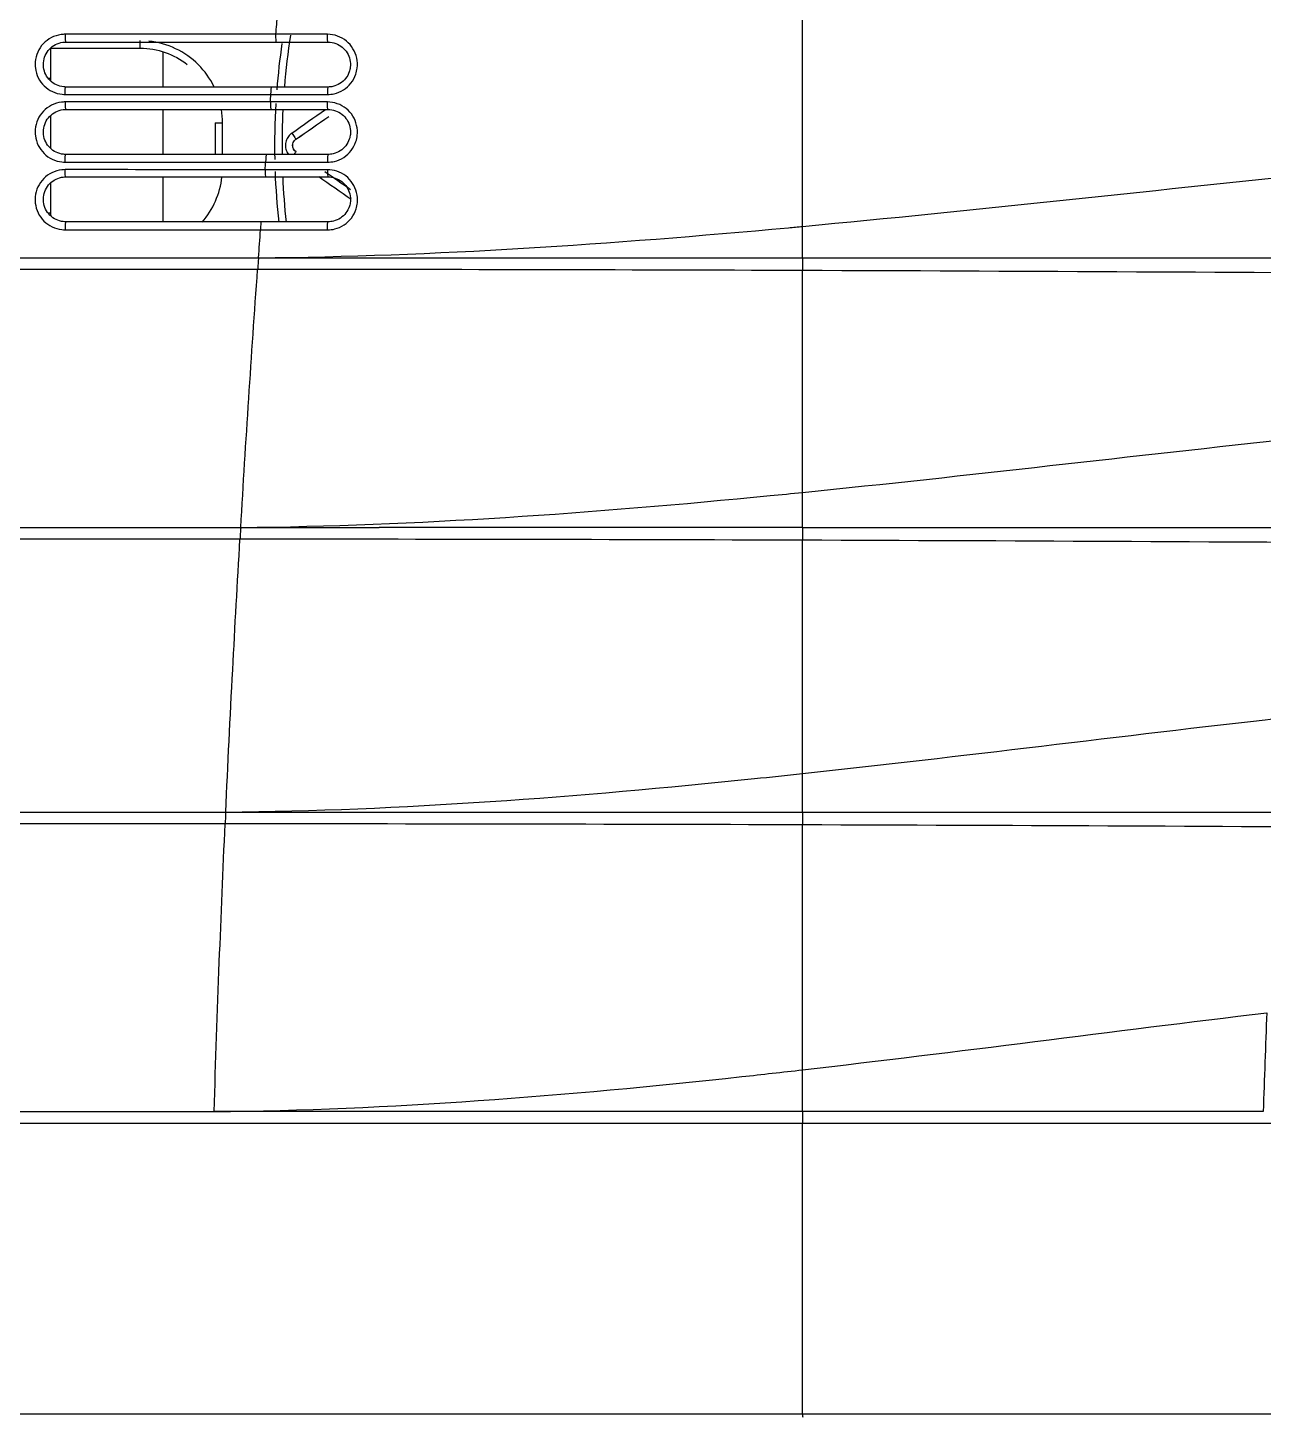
# Model space of a CAD drawing. Header units: inches. Extents: x 4000 to 56200, y 2703 to 36422.
# Drawn here: x 15900.7 to 15981.5, y 17862.1 to 17953 of the extents above; entities that cross this region are included whole.
import ezdxf

# ---------------------------------------------------------------- set-up
doc = ezdxf.new("R2010")
doc.units = ezdxf.units.IN
doc.header["$LTSCALE"] = 30
doc.header["$MEASUREMENT"] = 0
doc.layers.add('06-LIGHT', color=4, linetype='Continuous')

# ---------------------------------------------------------------- blocks, each defined once
blk = doc.blocks.new('1370')
at = {"color": 8}
for p, q in [((15902.208, 17951.637), (15902.208, 17949.496)), ((15909.552, 17951.387), (15909.552, 17949.094)), ((15902.066, 17949.679), (15902.208, 17949.679)), ((15902.208, 17947.214), (15902.208, 17945.092)), ((15909.552, 17947.625), (15909.552, 17944.687)), ((15918.248, 17945.674), (15918.247, 17945.674)), ((15918.247, 17944.872), (15918.248, 17944.872)), ((15902.208, 17942.81), (15902.208, 17940.687)), ((15909.552, 17943.219), (15909.552, 17940.281)), ((15902.065, 17940.866), (15902.208, 17940.866))]:
    blk.add_line(p, q, dxfattribs=at)
at = {"color": 8, "extrusion": (-1.34547e-29, 5.49329e-14, -1)}
blk.add_ellipse((15908.083, 17952.127), major_axis=(0, 0.49), ratio=0.0349, start_param=3.141593, end_param=4.713595, dxfattribs=at)
at = {"color": 8, "extrusion": (0, 0, -1)}
for centre, major_axis, ratio, start_param, end_param in [((15919.363, 17945.273), (-69.488, -48.947), 0.017143, 1.563014, 1.594553), ((15919.644, 17944.872), (-69.489, -48.457), 0.017199, 1.562687, 1.59367), ((15920.194, 17945.273), (-68.787, -47.968), 0.017199, 1.554496, 1.585784), ((15913.469, 17946.742), (-0.49, 0), 0.00112, 0, 1.53589), ((15917.966, 17946.075), (0.28, -0.402), 0.038088, 4.71878, 6.25314), ((15917.966, 17944.471), (-0.28, -0.402), 0.038088, 3.171638, 4.101454), ((15919.643, 17945.674), (69.489, -48.457), 0.017199, 1.527422, 1.551665), ((15920.194, 17945.273), (68.787, -47.968), 0.017199, 1.535103, 1.559588), ((15919.363, 17945.273), (69.488, -48.947), 0.017143, 1.522775, 1.553151)]:
    blk.add_ellipse(centre, major_axis=major_axis, ratio=ratio, start_param=start_param, end_param=end_param, dxfattribs=at)
at = {"color": 8}
for points in [[(15916.94, 17952.541), (15916.975, 17952.971), (15917.011, 17953.401), (15917.048, 17953.832)], [(15903.163, 17952.541), (15903.162, 17952.278), (15903.186, 17952.032), (15903.212, 17952.032)], [(15916.982, 17952.032), (15916.959, 17952.032), (15916.939, 17952.278), (15916.94, 17952.541)], [(15917.517, 17949.096), (15917.61, 17950.23), (15917.744, 17951.36), (15917.918, 17952.484)], [(15920.348, 17952.032), (15920.327, 17952.032), (15920.308, 17952.278), (15920.308, 17952.54)], [(15902.233, 17951.638), (15904.183, 17951.638), (15906.133, 17951.638), (15908.083, 17951.638)], [(15903.212, 17952.032), (15907.799, 17952.032), (15912.389, 17952.032), (15916.982, 17952.032)], [(15908.083, 17951.638), (15909.194, 17951.638), (15910.285, 17951.246), (15911.143, 17950.563)], [(15916.982, 17952.032), (15918.104, 17952.032), (15919.226, 17952.032), (15920.348, 17952.032)], [(15917.336, 17951.941), (15917.19, 17950.935), (15917.077, 17949.924), (15916.998, 17948.911)], [(15903.163, 17948.608), (15903.164, 17948.863), (15903.187, 17949.094), (15903.212, 17949.094)], [(15916.66, 17949.094), (15912.175, 17949.094), (15907.692, 17949.094), (15903.212, 17949.094)], [(15916.619, 17948.607), (15916.619, 17948.863), (15916.639, 17949.094), (15916.66, 17949.094)], [(15920.348, 17949.094), (15919.119, 17949.094), (15917.889, 17949.094), (15916.66, 17949.094)], [(15920.348, 17949.094), (15920.328, 17949.094), (15920.31, 17948.862), (15920.31, 17948.606)], [(15903.163, 17948.116), (15903.163, 17947.859), (15903.186, 17947.625), (15903.212, 17947.625)], [(15916.579, 17948.115), (15916.592, 17948.279), (15916.605, 17948.443), (15916.619, 17948.607)], [(15916.579, 17948.115), (15916.579, 17947.859), (15916.599, 17947.625), (15916.621, 17947.625)], [(15916.937, 17948.026), (15916.865, 17946.801), (15916.841, 17945.573), (15916.865, 17944.346)], [(15920.348, 17947.625), (15920.328, 17947.625), (15920.31, 17947.858), (15920.31, 17948.114)], [(15903.212, 17947.625), (15907.679, 17947.625), (15912.149, 17947.625), (15916.621, 17947.625)], [(15913.452, 17946.742), (15913.452, 17947.04), (15913.426, 17947.337), (15913.376, 17947.629)], [(15916.621, 17947.625), (15917.863, 17947.625), (15919.106, 17947.625), (15920.348, 17947.625)], [(15917.366, 17944.687), (15917.353, 17945.669), (15917.372, 17946.651), (15917.421, 17947.632)], [(15903.164, 17944.182), (15903.163, 17944.444), (15903.186, 17944.688), (15903.212, 17944.688)], [(15916.313, 17944.688), (15911.944, 17944.688), (15907.576, 17944.688), (15903.212, 17944.688)], [(15916.234, 17943.69), (15916.247, 17943.854), (15916.259, 17944.018), (15916.272, 17944.181)], [(15916.313, 17944.688), (15916.291, 17944.688), (15916.271, 17944.443), (15916.272, 17944.181)], [(15920.348, 17944.688), (15919.003, 17944.688), (15917.658, 17944.688), (15916.313, 17944.688)], [(15920.348, 17944.688), (15920.329, 17944.688), (15920.311, 17944.442), (15920.312, 17944.18)], [(15903.212, 17943.219), (15903.187, 17943.219), (15903.165, 17943.44), (15903.164, 17943.691)], [(15916.234, 17943.69), (15916.235, 17943.44), (15916.254, 17943.219), (15916.276, 17943.219)], [(15916.887, 17943.565), (15916.928, 17942.462), (15917.007, 17941.361), (15917.126, 17940.264)], [(15920.312, 17943.688), (15920.313, 17943.439), (15920.33, 17943.219), (15920.348, 17943.219)], [(15951.366, 17939.984), (15962.582, 17941.028), (15973.759, 17942.303), (15984.95, 17943.421)], [(15903.212, 17943.219), (15907.564, 17943.219), (15911.919, 17943.219), (15916.276, 17943.219)], [(15912.119, 17940.258), (15912.834, 17941.079), (15913.294, 17942.12), (15913.418, 17943.211)], [(15916.276, 17943.219), (15917.633, 17943.219), (15918.99, 17943.219), (15920.348, 17943.219)], [(15917.629, 17940.265), (15917.524, 17941.246), (15917.45, 17942.231), (15917.407, 17943.217)], [(15903.212, 17940.281), (15903.186, 17940.281), (15903.162, 17940.024), (15903.164, 17939.757)], [(15915.981, 17940.281), (15911.722, 17940.281), (15907.466, 17940.281), (15903.212, 17940.281)], [(15915.807, 17937.928), (15915.851, 17938.537), (15915.895, 17939.146), (15915.94, 17939.756)], [(15915.981, 17940.281), (15915.959, 17940.281), (15915.938, 17940.023), (15915.94, 17939.756)], [(15920.348, 17940.281), (15918.892, 17940.281), (15917.436, 17940.281), (15915.981, 17940.281)], [(15920.315, 17939.754), (15920.313, 17940.022), (15920.33, 17940.281), (15920.348, 17940.281)], [(15951.365, 17937.929), (15951.366, 17938.629), (15951.366, 17939.32), (15951.366, 17940.001)], [(15915.806, 17937.928), (15927.645, 17937.929), (15939.501, 17937.929), (15951.365, 17937.929)], [(15915.806, 17937.928), (15915.807, 17937.928), (15915.807, 17937.928), (15915.807, 17937.928)], [(15951.365, 17937.929), (15956.549, 17937.929), (15961.735, 17937.929), (15966.922, 17937.929)], [(15966.922, 17937.929), (15972.748, 17937.929), (15978.575, 17937.929), (15984.402, 17937.929)], [(15914.645, 17920.302), (15914.975, 17925.906), (15915.343, 17931.54), (15915.747, 17937.165)], [(15951.365, 17937.097), (15939.481, 17937.139), (15927.604, 17937.164), (15915.747, 17937.165)], [(15951.366, 17922.596), (15962.157, 17923.682), (15972.909, 17924.984), (15983.676, 17926.134)], [(15951.365, 17920.302), (15951.366, 17921.077), (15951.366, 17921.841), (15951.366, 17922.596)], [(15914.644, 17920.302), (15917.659, 17920.302), (15920.676, 17920.302), (15923.694, 17920.302)], [(15914.644, 17920.302), (15914.644, 17920.302), (15914.644, 17920.302), (15914.645, 17920.302)], [(15951.365, 17920.302), (15942.136, 17920.302), (15932.912, 17920.302), (15923.694, 17920.302)], [(15951.365, 17920.302), (15956.663, 17920.302), (15961.961, 17920.302), (15967.262, 17920.302)], [(15967.262, 17920.302), (15972.606, 17920.302), (15977.953, 17920.302), (15983.299, 17920.302)], [(15951.365, 17919.465), (15939.097, 17919.506), (15926.835, 17919.53), (15914.594, 17919.532)], [(15951.367, 17904.218), (15961.791, 17905.341), (15972.177, 17906.669), (15982.579, 17907.846)], [(15951.366, 17901.697), (15951.366, 17902.547), (15951.366, 17903.388), (15951.366, 17904.218)], [(15913.663, 17901.697), (15926.216, 17901.697), (15938.786, 17901.697), (15951.366, 17901.697)], [(15913.663, 17901.697), (15913.663, 17901.697), (15913.663, 17901.697), (15913.664, 17901.697)], [(15951.366, 17901.697), (15956.017, 17901.697), (15960.67, 17901.697), (15965.324, 17901.697)], [(15965.324, 17901.697), (15970.971, 17901.697), (15976.619, 17901.697), (15982.268, 17901.697)], [(15951.365, 17900.858), (15938.773, 17900.898), (15926.189, 17900.921), (15913.623, 17900.922)], [(15951.367, 17884.848), (15961.498, 17886.009), (15971.59, 17887.367), (15981.7, 17888.577)], [(15981.7, 17888.577), (15981.623, 17886.422), (15981.546, 17884.267), (15981.469, 17882.113)], [(15951.366, 17882.112), (15951.366, 17883.034), (15951.367, 17883.946), (15951.367, 17884.848)], [(15912.903, 17882.112), (15912.903, 17882.114), (15912.904, 17882.114), (15912.904, 17882.114)], [(15924.105, 17882.112), (15920.369, 17882.112), (15916.635, 17882.112), (15912.903, 17882.112)], [(15981.469, 17882.113), (15971.433, 17882.112), (15961.397, 17882.112), (15951.366, 17882.112)], [(15951.366, 17862.333), (15951.366, 17868.666), (15951.366, 17875), (15951.366, 17881.334)], [(15951.362, 17862.333), (15951.362, 17862.23), (15951.366, 17862.136), (15951.37, 17862.136)]]:
    blk.add_open_spline(points, degree=3, dxfattribs=at)
for points, knots in [([(15951.366, 17939.985), (15951.366, 17941.068), (15951.366, 17943.27), (15951.365, 17946.661), (15951.365, 17950.173), (15951.365, 17952.559), (15951.365, 17953.768)], [0, 0, 0, 0, 0.238876, 0.485318, 0.739101, 1, 1, 1, 1]), ([(15903.163, 17952.541), (15903.074, 17952.541), (15902.985, 17952.535), (15902.678, 17952.492), (15902.462, 17952.423), (15902.07, 17952.22), (15901.889, 17952.083), (15901.588, 17951.762), (15901.463, 17951.574), (15901.285, 17951.172), (15901.23, 17950.954), (15901.201, 17950.599), (15901.204, 17950.461), (15901.249, 17950.108), (15901.314, 17949.891), (15901.51, 17949.498), (15901.643, 17949.316), (15901.957, 17949.01), (15902.143, 17948.882), (15902.541, 17948.697), (15902.759, 17948.638), (15903.04, 17948.611), (15903.102, 17948.608), (15903.163, 17948.608)], [0, 0, 0, 0, 0.043237, 0.043237, 0.151417, 0.151417, 0.259221, 0.259221, 0.366628, 0.366628, 0.473779, 0.473779, 0.539795, 0.539795, 0.647301, 0.647301, 0.754686, 0.754686, 0.862228, 0.862228, 0.97008, 0.97008, 1, 1, 1, 1]), ([(15916.94, 17952.541), (15916.94, 17952.541), (15916.94, 17952.541), (15916.614, 17952.541), (15916.289, 17952.541), (15914.663, 17952.541), (15913.363, 17952.541), (15909.095, 17952.541), (15906.128, 17952.541), (15903.163, 17952.541)], [0, 0, 0, 0, 0.000004, 0.000004, 0.070781, 0.070781, 0.353888, 0.353888, 1, 1, 1, 1]), ([(15920.308, 17952.54), (15919.983, 17952.54), (15919.658, 17952.54), (15918.535, 17952.541), (15917.737, 17952.541), (15916.94, 17952.541), (15916.94, 17952.541), (15916.94, 17952.541)], [0, 0, 0, 0, 0.289659, 0.289659, 0.999983, 0.999983, 1, 1, 1, 1]), ([(15920.31, 17948.606), (15920.455, 17948.606), (15920.601, 17948.622), (15920.957, 17948.703), (15921.166, 17948.79), (15921.539, 17949.025), (15921.707, 17949.177), (15921.98, 17949.522), (15922.089, 17949.721), (15922.205, 17950.059), (15922.236, 17950.194), (15922.28, 17950.548), (15922.269, 17950.773), (15922.177, 17951.202), (15922.093, 17951.411), (15921.865, 17951.786), (15921.718, 17951.956), (15921.379, 17952.234), (15921.182, 17952.346), (15920.764, 17952.499), (15920.535, 17952.54), (15920.308, 17952.54)], [0, 0, 0, 0, 0.070469, 0.070469, 0.178273, 0.178273, 0.285981, 0.285981, 0.393451, 0.393451, 0.45984, 0.45984, 0.56702, 0.56702, 0.674158, 0.674158, 0.781457, 0.781457, 0.889124, 0.889124, 1, 1, 1, 1]), ([(15903.212, 17949.094), (15903.165, 17949.094), (15903.119, 17949.097), (15902.909, 17949.117), (15902.746, 17949.161), (15902.447, 17949.299), (15902.308, 17949.395), (15902.073, 17949.623), (15901.973, 17949.759), (15901.826, 17950.053), (15901.777, 17950.215), (15901.743, 17950.479), (15901.741, 17950.582), (15901.763, 17950.846), (15901.804, 17951.01), (15901.938, 17951.31), (15902.031, 17951.451), (15902.257, 17951.69), (15902.393, 17951.792), (15902.686, 17951.944), (15902.848, 17951.995), (15903.078, 17952.027), (15903.145, 17952.032), (15903.212, 17952.032)], [0, 0, 0, 0, 0.029999, 0.029999, 0.138229, 0.138229, 0.245973, 0.245973, 0.35332, 0.35332, 0.460576, 0.460576, 0.526373, 0.526373, 0.633179, 0.633179, 0.740371, 0.740371, 0.848192, 0.848192, 0.95664, 0.95664, 1, 1, 1, 1]), ([(15912.893, 17949.121), (15912.633, 17949.65), (15912.289, 17950.136), (15911.012, 17951.412), (15909.854, 17951.964), (15908.636, 17952.097)], [0, 0, 0, 0, 0.32606, 0.32606, 1, 1, 1, 1]), ([(15920.348, 17952.032), (15920.353, 17952.032), (15920.357, 17952.032), (15920.527, 17952.03), (15920.693, 17952), (15921.003, 17951.888), (15921.15, 17951.804), (15921.404, 17951.596), (15921.515, 17951.469), (15921.686, 17951.19), (15921.748, 17951.034), (15921.817, 17950.713), (15921.825, 17950.545), (15921.792, 17950.281), (15921.769, 17950.18), (15921.681, 17949.927), (15921.6, 17949.779), (15921.395, 17949.521), (15921.269, 17949.408), (15920.99, 17949.232), (15920.833, 17949.167), (15920.566, 17949.107), (15920.457, 17949.094), (15920.348, 17949.094)], [0, 0, 0, 0, 0.002854, 0.002854, 0.111107, 0.111107, 0.219012, 0.219012, 0.32633, 0.32633, 0.433264, 0.433264, 0.540124, 0.540124, 0.606323, 0.606323, 0.713618, 0.713618, 0.821361, 0.821361, 0.929377, 0.929377, 1, 1, 1, 1]), ([(15903.163, 17948.116), (15903.081, 17948.116), (15902.999, 17948.111), (15902.699, 17948.072), (15902.482, 17948.006), (15902.088, 17947.807), (15901.905, 17947.672), (15901.6, 17947.353), (15901.473, 17947.165), (15901.291, 17946.764), (15901.233, 17946.545), (15901.201, 17946.188), (15901.203, 17946.049), (15901.246, 17945.694), (15901.31, 17945.478), (15901.503, 17945.084), (15901.635, 17944.902), (15901.946, 17944.594), (15902.13, 17944.465), (15902.525, 17944.277), (15902.742, 17944.216), (15903.027, 17944.186), (15903.095, 17944.182), (15903.164, 17944.182)], [0, 0, 0, 0, 0.03981, 0.03981, 0.148007, 0.148007, 0.256203, 0.256203, 0.364183, 0.364183, 0.471842, 0.471842, 0.538525, 0.538525, 0.645662, 0.645662, 0.752693, 0.752693, 0.859719, 0.859719, 0.967018, 0.967018, 1, 1, 1, 1]), ([(15903.163, 17948.608), (15903.488, 17948.608), (15903.813, 17948.608), (15905.437, 17948.607), (15906.737, 17948.607), (15910.896, 17948.607), (15913.757, 17948.607), (15916.619, 17948.607), (15916.619, 17948.607), (15916.619, 17948.607)], [0, 0, 0, 0, 0.072467, 0.072467, 0.362336, 0.362336, 0.999996, 0.999996, 1, 1, 1, 1]), ([(15916.579, 17948.115), (15916.579, 17948.115), (15916.579, 17948.115), (15916.254, 17948.115), (15915.929, 17948.115), (15914.303, 17948.115), (15913.002, 17948.115), (15908.855, 17948.116), (15906.008, 17948.116), (15903.163, 17948.116)], [0, 0, 0, 0, 0.000004, 0.000004, 0.072684, 0.072684, 0.363403, 0.363403, 1, 1, 1, 1]), ([(15920.31, 17948.114), (15919.985, 17948.114), (15919.659, 17948.114), (15918.416, 17948.115), (15917.497, 17948.115), (15916.579, 17948.115), (15916.579, 17948.115), (15916.579, 17948.115)], [0, 0, 0, 0, 0.261588, 0.261588, 0.999984, 0.999984, 1, 1, 1, 1]), ([(15916.619, 17948.607), (15916.619, 17948.607), (15916.619, 17948.607), (15916.944, 17948.607), (15917.269, 17948.607), (15918.499, 17948.607), (15919.404, 17948.606), (15920.31, 17948.606)], [0, 0, 0, 0, 0.000016, 0.000016, 0.264399, 0.264399, 1, 1, 1, 1]), ([(15920.312, 17944.18), (15920.464, 17944.18), (15920.616, 17944.198), (15920.978, 17944.284), (15921.186, 17944.373), (15921.556, 17944.611), (15921.723, 17944.764), (15921.993, 17945.113), (15922.1, 17945.313), (15922.213, 17945.655), (15922.243, 17945.792), (15922.282, 17946.148), (15922.269, 17946.373), (15922.171, 17946.801), (15922.085, 17947.009), (15921.852, 17947.38), (15921.702, 17947.548), (15921.36, 17947.822), (15921.163, 17947.931), (15920.75, 17948.076), (15920.529, 17948.114), (15920.31, 17948.114)], [0, 0, 0, 0, 0.073729, 0.073729, 0.181483, 0.181483, 0.289444, 0.289444, 0.397393, 0.397393, 0.464668, 0.464668, 0.571754, 0.571754, 0.678827, 0.678827, 0.785803, 0.785803, 0.892946, 0.892946, 1, 1, 1, 1]), ([(15903.212, 17944.688), (15903.161, 17944.688), (15903.11, 17944.691), (15902.896, 17944.713), (15902.734, 17944.759), (15902.437, 17944.899), (15902.299, 17944.995), (15902.066, 17945.225), (15901.967, 17945.361), (15901.823, 17945.655), (15901.775, 17945.817), (15901.743, 17946.082), (15901.741, 17946.186), (15901.765, 17946.452), (15901.808, 17946.616), (15901.945, 17946.916), (15902.04, 17947.056), (15902.269, 17947.294), (15902.406, 17947.395), (15902.701, 17947.543), (15902.864, 17947.593), (15903.089, 17947.621), (15903.15, 17947.625), (15903.212, 17947.625)], [0, 0, 0, 0, 0.03307, 0.03307, 0.140669, 0.140669, 0.24776, 0.24776, 0.354618, 0.354618, 0.461426, 0.461426, 0.527881, 0.527881, 0.635258, 0.635258, 0.743152, 0.743152, 0.851512, 0.851512, 0.960069, 0.960069, 1, 1, 1, 1]), ([(15920.348, 17947.625), (15920.512, 17947.625), (15920.678, 17947.597), (15920.987, 17947.489), (15921.134, 17947.407), (15921.39, 17947.203), (15921.503, 17947.078), (15921.677, 17946.801), (15921.742, 17946.645), (15921.815, 17946.326), (15921.825, 17946.158), (15921.796, 17945.892), (15921.773, 17945.79), (15921.688, 17945.535), (15921.608, 17945.385), (15921.405, 17945.125), (15921.28, 17945.01), (15921.003, 17944.832), (15920.847, 17944.766), (15920.576, 17944.701), (15920.462, 17944.688), (15920.348, 17944.688)], [0, 0, 0, 0, 0.107278, 0.107278, 0.214509, 0.214509, 0.321349, 0.321349, 0.428125, 0.428125, 0.534902, 0.534902, 0.602044, 0.602044, 0.709956, 0.709956, 0.818084, 0.818084, 0.926117, 0.926117, 1, 1, 1, 1]), ([(15912.979, 17946.742), (15912.979, 17946.415), (15912.979, 17946.089), (15912.979, 17945.404), (15912.979, 17945.046), (15912.979, 17944.688)], [0, 0, 0, 0, 0.476796, 0.476796, 1, 1, 1, 1]), ([(15913.452, 17944.688), (15913.452, 17944.72), (15913.452, 17944.752), (15913.452, 17945.436), (15913.452, 17946.089), (15913.452, 17946.742)], [0, 0, 0, 0, 0.046661, 0.046661, 1, 1, 1, 1]), ([(15917.983, 17946.083), (15917.92, 17946.039), (15917.862, 17945.986), (15917.739, 17945.846), (15917.679, 17945.75), (15917.596, 17945.546), (15917.571, 17945.435), (15917.562, 17945.256), (15917.565, 17945.187), (15917.593, 17945.009), (15917.629, 17944.901), (15917.705, 17944.761), (15917.731, 17944.719), (15917.761, 17944.679)], [0, 0, 0, 0, 0.145885, 0.145885, 0.355443, 0.355443, 0.565518, 0.565518, 0.695707, 0.695707, 0.906755, 0.906755, 1, 1, 1, 1]), ([(15918.247, 17944.872), (15918.229, 17944.884), (15918.213, 17944.897), (15918.157, 17944.947), (15918.121, 17944.992), (15918.069, 17945.089), (15918.05, 17945.142), (15918.036, 17945.23), (15918.035, 17945.265), (15918.039, 17945.353), (15918.052, 17945.408), (15918.094, 17945.509), (15918.124, 17945.557), (15918.186, 17945.626), (15918.215, 17945.652), (15918.247, 17945.674)], [0, 0, 0, 0, 0.066277, 0.066277, 0.243538, 0.243538, 0.419249, 0.419249, 0.527308, 0.527308, 0.701967, 0.701967, 0.877213, 0.877213, 1, 1, 1, 1]), ([(15918.248, 17944.872), (15918.203, 17944.903), (15918.162, 17944.943), (15918.098, 17945.032), (15918.073, 17945.082), (15918.042, 17945.187), (15918.036, 17945.243), (15918.042, 17945.352), (15918.054, 17945.407), (15918.095, 17945.508), (15918.125, 17945.556), (15918.187, 17945.626), (15918.216, 17945.652), (15918.248, 17945.674)], [0, 0, 0, 0, 0.175877, 0.175877, 0.351794, 0.351794, 0.527146, 0.527146, 0.701996, 0.701996, 0.876911, 0.876911, 1, 1, 1, 1]), ([(15903.164, 17944.182), (15903.488, 17944.182), (15903.813, 17944.182), (15905.438, 17944.182), (15906.737, 17944.182), (15910.781, 17944.182), (15913.526, 17944.182), (15916.272, 17944.181), (15916.272, 17944.181), (15916.272, 17944.181)], [0, 0, 0, 0, 0.074389, 0.074389, 0.371944, 0.371944, 0.999996, 0.999996, 1, 1, 1, 1]), ([(15916.272, 17944.181), (15916.272, 17944.181), (15916.272, 17944.181), (15916.597, 17944.181), (15916.922, 17944.181), (15918.269, 17944.181), (15919.29, 17944.181), (15920.312, 17944.18)], [0, 0, 0, 0, 0.000014, 0.000014, 0.241602, 0.241602, 1, 1, 1, 1]), ([(15903.164, 17943.691), (15903.089, 17943.691), (15903.014, 17943.686), (15902.721, 17943.652), (15902.504, 17943.588), (15902.108, 17943.395), (15901.924, 17943.262), (15901.614, 17942.946), (15901.485, 17942.759), (15901.298, 17942.359), (15901.237, 17942.139), (15901.202, 17941.78), (15901.203, 17941.639), (15901.243, 17941.283), (15901.306, 17941.067), (15901.496, 17940.672), (15901.626, 17940.488), (15901.934, 17940.179), (15902.117, 17940.048), (15902.509, 17939.858), (15902.725, 17939.795), (15903.015, 17939.762), (15903.089, 17939.757), (15903.164, 17939.757)], [0, 0, 0, 0, 0.036246, 0.036246, 0.144196, 0.144196, 0.252559, 0.252559, 0.361022, 0.361022, 0.469276, 0.469276, 0.536851, 0.536851, 0.643802, 0.643802, 0.750668, 0.750668, 0.857276, 0.857276, 0.963954, 0.963954, 1, 1, 1, 1]), ([(15916.234, 17943.69), (15916.234, 17943.69), (15916.234, 17943.69), (15915.909, 17943.69), (15915.584, 17943.69), (15913.958, 17943.69), (15912.657, 17943.69), (15908.625, 17943.69), (15905.894, 17943.691), (15903.164, 17943.691)], [0, 0, 0, 0, 0.000004, 0.000004, 0.074608, 0.074608, 0.373021, 0.373021, 1, 1, 1, 1]), ([(15920.312, 17943.688), (15919.987, 17943.688), (15919.661, 17943.689), (15918.302, 17943.689), (15917.268, 17943.69), (15916.234, 17943.69), (15916.234, 17943.69), (15916.234, 17943.69)], [0, 0, 0, 0, 0.239348, 0.239348, 0.999986, 0.999986, 1, 1, 1, 1]), ([(15920.315, 17939.754), (15920.475, 17939.754), (15920.636, 17939.774), (15921.005, 17939.866), (15921.211, 17939.957), (15921.577, 17940.2), (15921.743, 17940.355), (15922.009, 17940.707), (15922.113, 17940.909), (15922.223, 17941.253), (15922.252, 17941.392), (15922.285, 17941.75), (15922.269, 17941.976), (15922.164, 17942.402), (15922.074, 17942.61), (15921.835, 17942.977), (15921.683, 17943.143), (15921.337, 17943.411), (15921.139, 17943.517), (15920.733, 17943.653), (15920.521, 17943.688), (15920.312, 17943.688)], [0, 0, 0, 0, 0.077851, 0.077851, 0.185317, 0.185317, 0.293315, 0.293315, 0.401647, 0.401647, 0.469766, 0.469766, 0.577002, 0.577002, 0.684259, 0.684259, 0.791133, 0.791133, 0.897844, 0.897844, 1, 1, 1, 1]), ([(15903.212, 17940.281), (15903.156, 17940.281), (15903.1, 17940.285), (15902.883, 17940.31), (15902.722, 17940.356), (15902.427, 17940.498), (15902.29, 17940.596), (15902.059, 17940.827), (15901.961, 17940.964), (15901.819, 17941.259), (15901.772, 17941.421), (15901.742, 17941.687), (15901.741, 17941.792), (15901.768, 17942.06), (15901.813, 17942.224), (15901.954, 17942.524), (15902.051, 17942.663), (15902.283, 17942.899), (15902.421, 17942.998), (15902.718, 17943.143), (15902.88, 17943.19), (15903.1, 17943.216), (15903.156, 17943.219), (15903.212, 17943.219)], [0, 0, 0, 0, 0.03612, 0.03612, 0.142967, 0.142967, 0.249485, 0.249485, 0.356064, 0.356064, 0.462661, 0.462661, 0.530041, 0.530041, 0.638131, 0.638131, 0.746663, 0.746663, 0.855313, 0.855313, 0.96366, 0.96366, 1, 1, 1, 1]), ([(15920.348, 17943.219), (15920.505, 17943.219), (15920.663, 17943.193), (15920.967, 17943.092), (15921.115, 17943.013), (15921.374, 17942.813), (15921.488, 17942.689), (15921.667, 17942.414), (15921.734, 17942.26), (15921.813, 17941.941), (15921.825, 17941.773), (15921.799, 17941.506), (15921.778, 17941.402), (15921.695, 17941.144), (15921.617, 17940.994), (15921.417, 17940.731), (15921.294, 17940.615), (15921.019, 17940.434), (15920.865, 17940.366), (15920.589, 17940.296), (15920.468, 17940.281), (15920.348, 17940.281)], [0, 0, 0, 0, 0.102245, 0.102245, 0.208882, 0.208882, 0.315495, 0.315495, 0.422426, 0.422426, 0.529438, 0.529438, 0.597522, 0.597522, 0.705987, 0.705987, 0.814273, 0.814273, 0.922037, 0.922037, 1, 1, 1, 1]), ([(15903.164, 17939.757), (15903.489, 17939.757), (15903.814, 17939.757), (15905.438, 17939.757), (15906.738, 17939.757), (15910.671, 17939.756), (15913.305, 17939.756), (15915.94, 17939.756), (15915.94, 17939.756), (15915.94, 17939.756)], [0, 0, 0, 0, 0.076326, 0.076326, 0.381632, 0.381632, 0.999995, 0.999995, 1, 1, 1, 1]), ([(15915.807, 17937.928), (15927.343, 17938.033), (15939.222, 17938.859), (15951.059, 17939.954), (15951.366, 17939.983)], [0, 0, 0, 0, 0.974091, 1, 1, 1, 1]), ([(15915.94, 17939.756), (15915.94, 17939.756), (15915.94, 17939.756), (15916.265, 17939.756), (15916.591, 17939.756), (15918.048, 17939.755), (15919.181, 17939.755), (15920.315, 17939.754)], [0, 0, 0, 0, 0.000013, 0.000013, 0.223182, 0.223182, 1, 1, 1, 1]), ([(15848.047, 17937.929), (15859.258, 17937.929), (15870.54, 17937.929), (15893.141, 17937.929), (15904.465, 17937.929), (15915.806, 17937.928)], [0, 0, 0, 0, 0.5, 0.5, 1, 1, 1, 1]), ([(15915.806, 17937.928), (15915.804, 17937.908), (15915.799, 17937.866), (15915.775, 17937.562), (15915.756, 17937.297), (15915.747, 17937.165)], [0, 0, 0, 0, 0.336576, 0.66963, 1, 1, 1, 1]), ([(15951.365, 17937.929), (15951.365, 17937.897), (15951.364, 17937.838), (15951.364, 17937.472), (15951.365, 17937.214), (15951.365, 17937.097)], [0, 0, 0, 0, 0.391619, 0.725197, 1, 1, 1, 1]), ([(15915.747, 17937.165), (15904.394, 17937.167), (15893.056, 17937.169), (15870.431, 17937.17), (15859.136, 17937.172), (15847.912, 17937.17)], [0, 0, 0, 0, 0.5, 0.5, 1, 1, 1, 1]), ([(16033.536, 17936.744), (16019.838, 17936.743), (16006.14, 17936.815), (15978.746, 17936.971), (15965.048, 17937.049), (15951.365, 17937.097)], [0, 0, 0, 0, 0.5, 0.5, 1, 1, 1, 1]), ([(15951.366, 17922.596), (15951.366, 17923.741), (15951.366, 17926.064), (15951.365, 17929.636), (15951.365, 17933.325), (15951.365, 17935.83), (15951.365, 17937.097)], [0, 0, 0, 0, 0.239883, 0.486718, 0.740192, 1, 1, 1, 1]), ([(15914.645, 17920.302), (15926.17, 17920.406), (15938.44, 17921.31), (15950.658, 17922.523), (15951.366, 17922.594)], [0, 0, 0, 0, 0.941987, 1, 1, 1, 1]), ([(15846.951, 17920.302), (15858.138, 17920.302), (15869.414, 17920.302), (15891.995, 17920.302), (15903.311, 17920.302), (15914.644, 17920.302)], [0, 0, 0, 0, 0.5, 0.5, 1, 1, 1, 1]), ([(15914.644, 17920.302), (15914.641, 17920.281), (15914.637, 17920.238), (15914.617, 17919.928), (15914.601, 17919.663), (15914.594, 17919.532)], [0, 0, 0, 0, 0.341178, 0.674287, 1, 1, 1, 1]), ([(15951.365, 17920.302), (15951.365, 17920.27), (15951.364, 17920.211), (15951.364, 17919.842), (15951.365, 17919.582), (15951.365, 17919.465)], [0, 0, 0, 0, 0.391478, 0.72506, 1, 1, 1, 1]), ([(15914.594, 17919.532), (15903.246, 17919.533), (15891.915, 17919.534), (15869.303, 17919.536), (15858.013, 17919.537), (15846.811, 17919.535)], [0, 0, 0, 0, 0.5, 0.5, 1, 1, 1, 1]), ([(15913.664, 17901.697), (15913.804, 17904.789), (15914.095, 17910.732), (15914.426, 17916.685), (15914.594, 17919.532)], [0, 0, 0, 0, 0.521593, 1, 1, 1, 1]), ([(16032.284, 17919.138), (16018.796, 17919.138), (16005.307, 17919.205), (15978.331, 17919.349), (15964.841, 17919.42), (15951.365, 17919.465)], [0, 0, 0, 0, 0.5, 0.5, 1, 1, 1, 1]), ([(15951.366, 17904.218), (15951.366, 17905.425), (15951.366, 17907.871), (15951.366, 17911.629), (15951.365, 17915.505), (15951.365, 17918.135), (15951.365, 17919.465)], [0, 0, 0, 0, 0.240345, 0.487395, 0.740764, 1, 1, 1, 1]), ([(15913.664, 17901.697), (15925.177, 17901.801), (15937.777, 17902.778), (15950.315, 17904.103), (15951.366, 17904.216)], [0, 0, 0, 0, 0.916145, 1, 1, 1, 1]), ([(15846.029, 17901.697), (15857.193, 17901.697), (15868.463, 17901.697), (15891.028, 17901.697), (15902.337, 17901.697), (15913.663, 17901.697)], [0, 0, 0, 0, 0.5, 0.5, 1, 1, 1, 1]), ([(15913.663, 17901.697), (15913.661, 17901.684), (15913.659, 17901.66), (15913.65, 17901.48), (15913.637, 17901.229), (15913.628, 17901.025), (15913.623, 17900.922)], [0, 0, 0, 0, 0.261766, 0.499771, 0.747287, 1, 1, 1, 1]), ([(15951.366, 17901.697), (15951.365, 17901.665), (15951.364, 17901.605), (15951.364, 17901.235), (15951.365, 17900.976), (15951.365, 17900.858)], [0, 0, 0, 0, 0.391416, 0.725001, 1, 1, 1, 1]), ([(15913.623, 17900.922), (15902.28, 17900.923), (15890.952, 17900.924), (15868.352, 17900.924), (15857.065, 17900.926), (15845.883, 17900.923)], [0, 0, 0, 0, 0.5, 0.5, 1, 1, 1, 1]), ([(15912.904, 17882.113), (15913.005, 17885.367), (15913.223, 17891.634), (15913.487, 17897.913), (15913.623, 17900.922)], [0, 0, 0, 0, 0.520592, 1, 1, 1, 1]), ([(16031.232, 17900.555), (16017.919, 17900.555), (16004.606, 17900.618), (15977.981, 17900.751), (15964.666, 17900.817), (15951.365, 17900.858)], [0, 0, 0, 0, 0.5, 0.5, 1, 1, 1, 1]), ([(15951.367, 17884.848), (15951.366, 17886.12), (15951.366, 17888.696), (15951.366, 17892.649), (15951.366, 17896.713), (15951.365, 17899.468), (15951.365, 17900.858)], [0, 0, 0, 0, 0.241342, 0.488803, 0.74188, 1, 1, 1, 1]), ([(15912.904, 17882.114), (15924.405, 17882.218), (15937.262, 17883.264), (15950.047, 17884.695), (15951.367, 17884.847)], [0, 0, 0, 0, 0.896674, 1, 1, 1, 1]), ([(15845.318, 17882.113), (15850.899, 17882.113), (15856.519, 17882.113), (15867.759, 17882.113), (15873.387, 17882.113), (15890.292, 17882.113), (15901.587, 17882.113), (15912.903, 17882.113)], [0, 0, 0, 0, 0.25, 0.25, 0.5, 0.5, 1, 1, 1, 1]), ([(15951.366, 17882.112), (15949.964, 17882.112), (15940.872, 17882.112), (15931.785, 17882.112), (15924.105, 17882.112)], [0, 0, 0, 0, 0.154173, 1, 1, 1, 1]), ([(15951.366, 17882.113), (15951.365, 17882.083), (15951.365, 17882.029), (15951.365, 17881.69), (15951.365, 17881.444), (15951.366, 17881.334)], [0, 0, 0, 0, 0.392645, 0.726209, 1, 1, 1, 1]), ([(15951.366, 17881.334), (15933.58, 17881.335), (15915.805, 17881.336), (15889.226, 17881.337), (15880.375, 17881.337), (15862.724, 17881.337), (15853.906, 17881.336), (15845.167, 17881.335)], [0, 0, 0, 0, 0.5, 0.5, 0.75, 0.75, 1, 1, 1, 1]), ([(16030.431, 17881.329), (16017.251, 17881.329), (16004.07, 17881.33), (15977.714, 17881.332), (15964.538, 17881.333), (15951.366, 17881.334)], [0, 0, 0, 0, 0.5, 0.5, 1, 1, 1, 1]), ([(15951.366, 17862.333), (15933.634, 17862.333), (15915.93, 17862.333), (15889.428, 17862.333), (15880.607, 17862.333), (15863.274, 17862.333), (15854.75, 17862.333), (15846.287, 17862.333)], [0, 0, 0, 0, 0.503675, 0.503675, 0.755513, 0.755513, 1, 1, 1, 1]), ([(16029.93, 17862.332), (16027.253, 17862.332), (16024.576, 17862.332), (16011.612, 17862.332), (16001.324, 17862.333), (15984.422, 17862.333), (15977.806, 17862.333), (15964.582, 17862.333), (15957.973, 17862.333), (15951.366, 17862.333)], [0, 0, 0, 0, 0.1022, 0.1022, 0.494985, 0.494985, 0.747578, 0.747578, 1, 1, 1, 1])]:
    blk.add_open_spline(points, degree=3, knots=knots, dxfattribs=at)

msp = doc.modelspace()

# ---------------------------------------------------------------- block references
at = {"layer": '06-LIGHT'}
msp.add_blockref('1370', (0, 0), dxfattribs=at)

doc.saveas('drawing.dxf')
